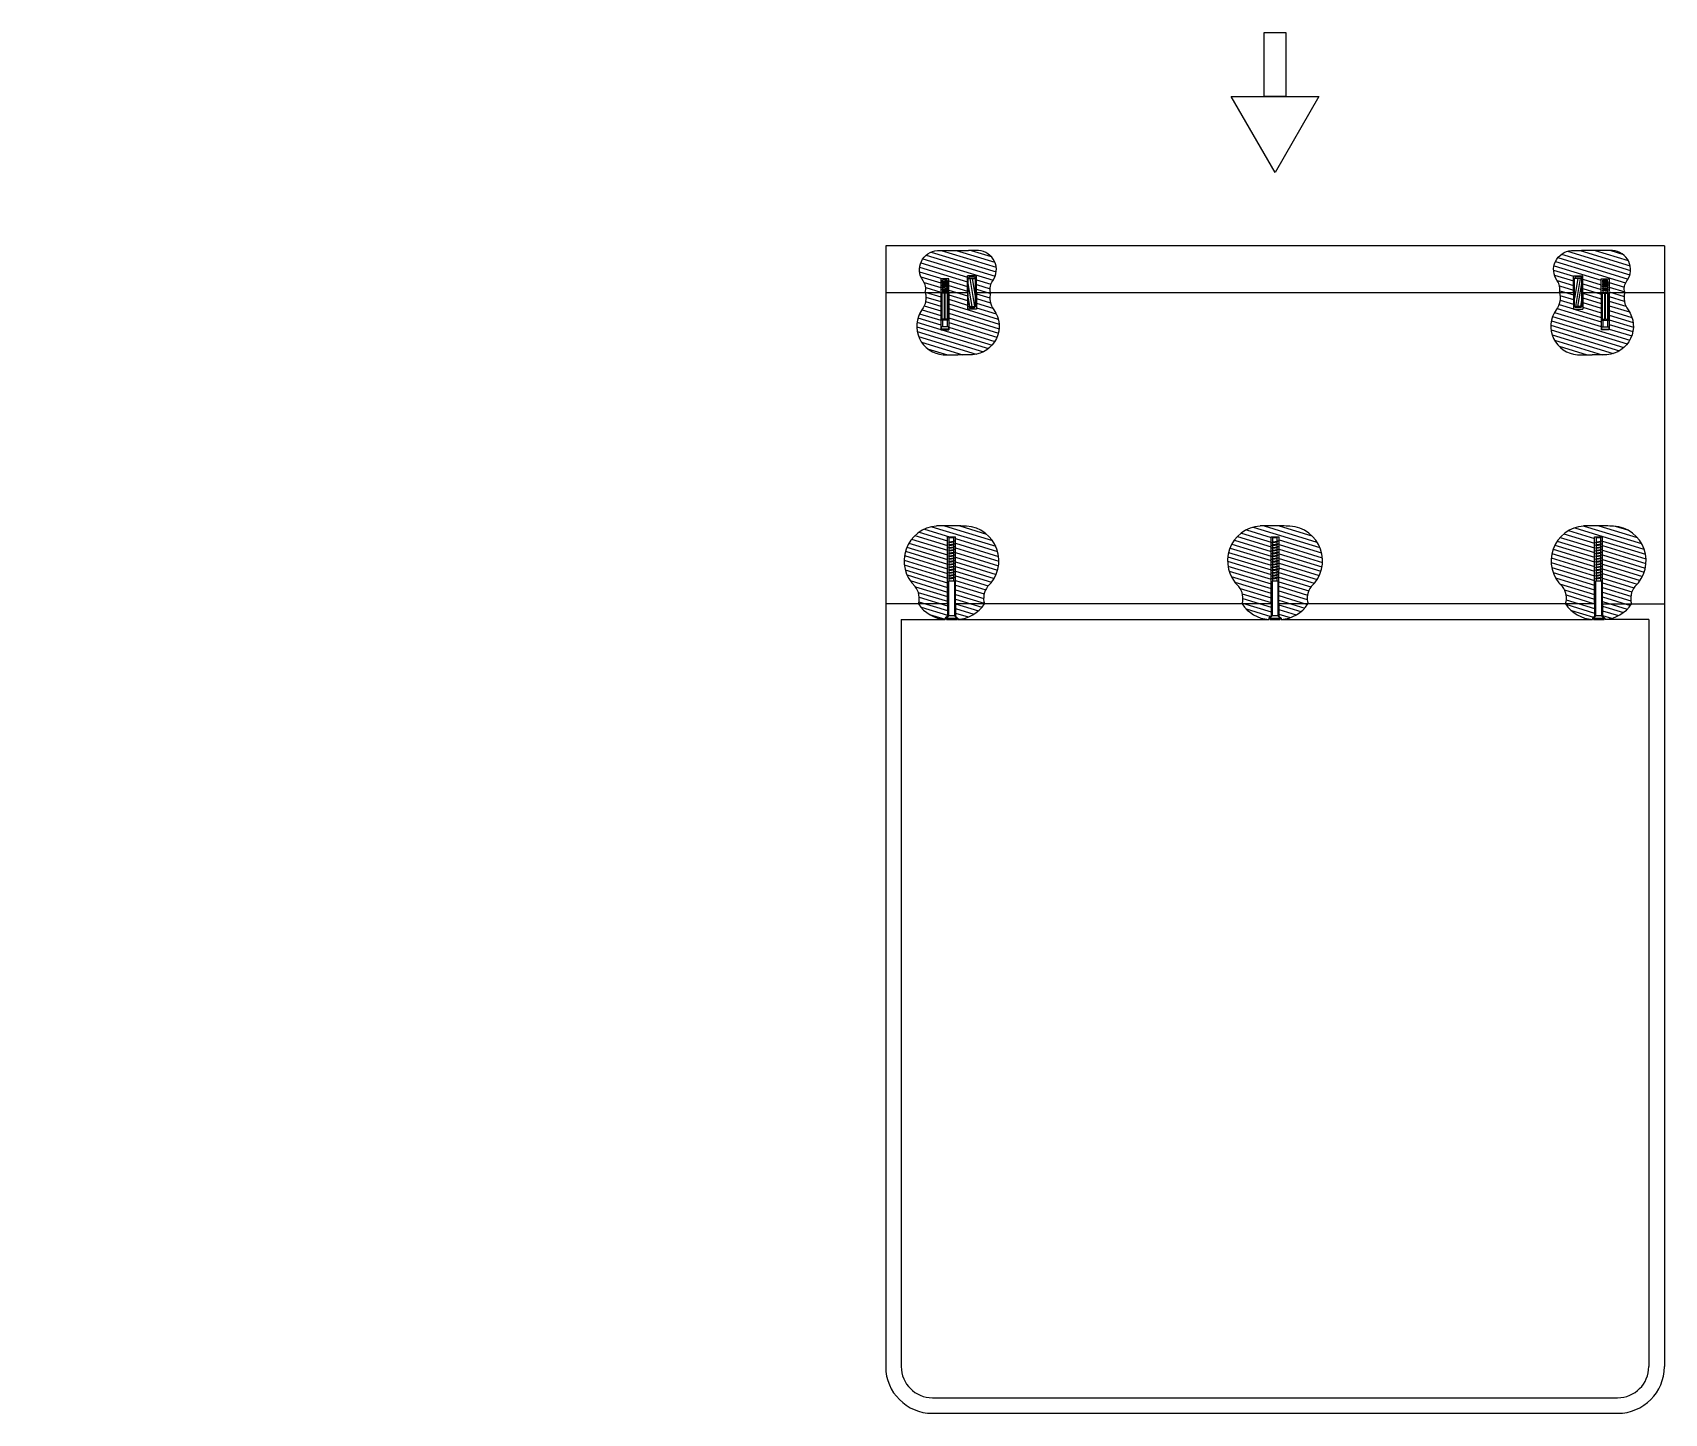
# Model space of a CAD drawing. Header units: centimetres. Extents: x 1543 to 3673, y 1148 to 2594.
# Drawn here: x 1682.8 to 1787.6, y 2268.8 to 2357.5 of the extents above; entities that cross this region are included whole.
import ezdxf

# ---------------------------------------------------------------- set-up
doc = ezdxf.new("R2010")
doc.units = ezdxf.units.CM
doc.linetypes.add('PDF_IMPORT', pattern=[1, 0.8, -0.2])
doc.layers.get('0').update_dxf_attribs({"color": 147})
doc.layers.add('ferramenta', color=250, linetype='Continuous')

# ---------------------------------------------------------------- blocks, each defined once
blk = doc.blocks.new('Vite 1 scrivania')
at = {"layer": 'ferramenta'}
for p, q in [((-0.095, 2.578), (-0.095, 2.615)), ((0.237, 2.615), (-0.095, 2.615)), ((0.237, 2.578), (-0.095, 2.578)), ((-0.025, 2.506), (-0.095, 2.578)), ((-0.025, 1.394), (-0.025, 2.506)), ((-0.025, 2.506), (0.166, 2.506)), ((0.166, 2.506), (0.237, 2.578)), ((0.166, 1.394), (0.166, 2.506)), ((0.237, 2.578), (0.237, 2.615)), ((-0.026, 1.271), (0.005, 1.29)), ((-0.026, 1.271), (0.014, 1.265)), ((-0.026, 1.181), (0.005, 1.2)), ((-0.026, 1.181), (0.014, 1.176)), ((-0.026, 1.092), (0.005, 1.111)), ((-0.026, 1.092), (0.014, 1.086)), ((-0.025, 1.394), (0.166, 1.394)), ((0, 1.394), (0, 1.287)), ((0, 1.394), (0, 1.287)), ((0, 1.267), (0, 1.197)), ((0, 1.267), (0, 1.197)), ((0, 1.178), (0, 1.108)), ((0, 1.088), (0, 1.018)), ((0.133, 1.313), (0.005, 1.29)), ((0.133, 1.223), (0.005, 1.2)), ((0.133, 1.134), (0.005, 1.111)), ((0.131, 1.286), (0.014, 1.265)), ((0.131, 1.197), (0.014, 1.176)), ((0.131, 1.107), (0.014, 1.086)), ((0.167, 1.305), (0.131, 1.286)), ((0.167, 1.215), (0.131, 1.197)), ((0.167, 1.126), (0.131, 1.107)), ((0.167, 1.305), (0.133, 1.313)), ((0.167, 1.215), (0.133, 1.223)), ((0.167, 1.126), (0.133, 1.134)), ((0.142, 1.394), (0.142, 1.311)), ((0.142, 1.394), (0.142, 1.311)), ((0.142, 1.292), (0.142, 1.221)), ((0.142, 1.292), (0.142, 1.221)), ((0.142, 1.223), (0.142, 1.221)), ((0.142, 1.202), (0.142, 1.132)), ((0.142, 1.113), (0.142, 1.042)), ((-0.026, 1.002), (0.005, 1.021)), ((-0.026, 1.002), (0.014, 0.997)), ((-0.026, 0.913), (0.005, 0.932)), ((-0.026, 0.913), (0.014, 0.908)), ((-0.026, 0.824), (0.005, 0.843)), ((-0.026, 0.824), (0.014, 0.819)), ((-0.026, 0.735), (0.005, 0.754)), ((-0.026, 0.735), (0.014, 0.729)), ((-0.026, 0.645), (0.005, 0.664)), ((-0.026, 0.645), (0.014, 0.64)), ((-0.026, 0.556), (0.005, 0.575)), ((-0.026, 0.556), (0.014, 0.55)), ((0, 0.999), (0, 0.929)), ((0, 0.91), (0, 0.84)), ((0, 0.821), (0, 0.751)), ((0, 0.731), (0, 0.661)), ((0, 0.642), (0, 0.572)), ((0, 0.552), (0, 0.483)), ((0.133, 1.044), (0.005, 1.021)), ((0.133, 0.955), (0.005, 0.932)), ((0.133, 0.866), (0.005, 0.843)), ((0.133, 0.777), (0.005, 0.754)), ((0.133, 0.687), (0.005, 0.664)), ((0.133, 0.598), (0.005, 0.575)), ((0.131, 1.018), (0.014, 0.997)), ((0.131, 0.929), (0.014, 0.908)), ((0.131, 0.84), (0.014, 0.819)), ((0.131, 0.75), (0.014, 0.729)), ((0.131, 0.661), (0.014, 0.64)), ((0.131, 0.571), (0.014, 0.55)), ((0.167, 1.036), (0.131, 1.018)), ((0.167, 0.947), (0.131, 0.929)), ((0.167, 0.858), (0.131, 0.84)), ((0.167, 0.769), (0.131, 0.75)), ((0.167, 0.679), (0.131, 0.661)), ((0.167, 0.59), (0.131, 0.571)), ((0.167, 1.036), (0.133, 1.044)), ((0.167, 0.947), (0.133, 0.955)), ((0.167, 0.858), (0.133, 0.866)), ((0.167, 0.769), (0.133, 0.777)), ((0.167, 0.679), (0.133, 0.687)), ((0.167, 0.59), (0.133, 0.598)), ((0.142, 1.023), (0.142, 0.953)), ((0.142, 0.934), (0.142, 0.864)), ((0.142, 0.845), (0.142, 0.775)), ((0.142, 0.756), (0.142, 0.685)), ((0.142, 0.666), (0.142, 0.596)), ((0.142, 0.577), (0.142, 0.507)), ((-0.026, 0.467), (0.005, 0.486)), ((-0.026, 0.467), (0.014, 0.461)), ((-0.026, 0.377), (0.005, 0.396)), ((-0.026, 0.377), (0.014, 0.372)), ((-0.026, 0.288), (0.005, 0.307)), ((-0.026, 0.288), (0.014, 0.282)), ((-0.026, 0.198), (0.005, 0.217)), ((-0.026, 0.198), (0.014, 0.193)), ((-0.026, 0.109), (0.005, 0.128)), ((-0.026, 0.109), (0.014, 0.103)), ((0, 0.463), (0, 0.393)), ((0, 0.374), (0, 0.304)), ((0, 0.374), (0, 0.304)), ((0, 0.284), (0, 0.214)), ((0, 0.195), (0, 0.125)), ((0, 0.105), (0, 0.035)), ((0, 0.105), (0, 0)), ((0, 0), (0.142, 0)), ((0.133, 0.509), (0.005, 0.486)), ((0.133, 0.419), (0.005, 0.396)), ((0.133, 0.33), (0.005, 0.307)), ((0.133, 0.24), (0.005, 0.217)), ((0.133, 0.15), (0.005, 0.128)), ((0.131, 0.482), (0.014, 0.461)), ((0.131, 0.393), (0.014, 0.372)), ((0.131, 0.303), (0.014, 0.282)), ((0.131, 0.214), (0.014, 0.193)), ((0.131, 0.124), (0.014, 0.103)), ((0.167, 0.501), (0.131, 0.482)), ((0.167, 0.411), (0.131, 0.393)), ((0.167, 0.322), (0.131, 0.303)), ((0.167, 0.232), (0.131, 0.214)), ((0.167, 0.143), (0.131, 0.124)), ((0.167, 0.501), (0.133, 0.509)), ((0.167, 0.411), (0.133, 0.419)), ((0.167, 0.322), (0.133, 0.33)), ((0.167, 0.232), (0.133, 0.24)), ((0.167, 0.143), (0.133, 0.15)), ((0.142, 0.488), (0.142, 0.417)), ((0.142, 0.488), (0.142, 0.417)), ((0.142, 0.398), (0.142, 0.328)), ((0.142, 0.398), (0.142, 0.328)), ((0.142, 0.309), (0.142, 0.238)), ((0.142, 0.309), (0.142, 0.238)), ((0.142, 0.219), (0.142, 0.148)), ((0.142, 0.219), (0.142, 0.148)), ((0.142, 0.129), (0.142, 0)), ((0.142, 0.129), (0.142, 0))]:
    blk.add_line(p, q, dxfattribs=at)
blk = doc.blocks.new('scrivania vite 3')
at = {"layer": 'ferramenta'}
for p, q in [((-0.117, 1.523), (-0.117, 1.603)), ((-0.117, 1.603), (0.117, 1.603)), ((0.117, 1.523), (0.117, 1.603)), ((-0.117, 1.523), (0.117, 1.523)), ((-0.111, 0.446), (-0.111, 1.306)), ((-0.111, 1.306), (0.111, 1.306)), ((-0.111, 1.282), (-0.012, 1.282)), ((-0.086, 1.282), (-0.086, 0.446)), ((-0.071, 1.306), (-0.071, 1.523)), ((-0.012, 1.282), (-0.012, 0.446)), ((0.012, 1.282), (0.111, 1.282)), ((0.012, 1.282), (0.012, 0.446)), ((0.071, 1.306), (0.071, 1.523)), ((0.086, 1.282), (0.086, 0.446)), ((0.111, 0.446), (0.111, 1.306)), ((-0.111, 0.422), (-0.111, 0.446)), ((-0.111, 0.446), (0.111, 0.446)), ((-0.111, 0.422), (0.111, 0.422)), ((-0.096, 0.348), (-0.066, 0.367)), ((-0.096, 0.348), (-0.057, 0.342)), ((-0.096, 0.285), (-0.066, 0.303)), ((-0.096, 0.285), (-0.057, 0.279)), ((-0.096, 0.221), (-0.066, 0.24)), ((-0.096, 0.221), (-0.057, 0.215)), ((-0.096, 0.165), (-0.066, 0.183)), ((-0.096, 0.165), (-0.057, 0.159)), ((-0.096, 0.109), (-0.066, 0.128)), ((-0.096, 0.109), (-0.057, 0.103)), ((-0.096, 0.055), (-0.066, 0.074)), ((-0.096, 0.055), (-0.057, 0.05)), ((-0.071, 0.364), (-0.071, 0.422)), ((-0.071, 0.301), (-0.071, 0.344)), ((-0.071, 0.237), (-0.071, 0.281)), ((-0.071, 0.181), (-0.071, 0.217)), ((-0.071, 0.125), (-0.071, 0.161)), ((-0.071, 0.071), (-0.071, 0.105)), ((-0.071, 0.052), (-0.071, 0.025)), ((-0.071, 0.025), (0.071, 0.025)), ((0.062, 0.39), (-0.066, 0.367)), ((0.062, 0.326), (-0.066, 0.303)), ((0.062, 0.263), (-0.066, 0.24)), ((0.062, 0.206), (-0.066, 0.183)), ((0.062, 0.151), (-0.066, 0.128)), ((0.062, 0.097), (-0.066, 0.074)), ((0.06, 0.363), (-0.057, 0.342)), ((0.06, 0.3), (-0.057, 0.279)), ((0.06, 0.236), (-0.057, 0.215)), ((0.06, 0.18), (-0.057, 0.159)), ((0.06, 0.124), (-0.057, 0.103)), ((0.06, 0.071), (-0.057, 0.05)), ((0.096, 0.382), (0.06, 0.363)), ((0.096, 0.319), (0.06, 0.3)), ((0.096, 0.255), (0.06, 0.236)), ((0.096, 0.199), (0.06, 0.18)), ((0.096, 0.143), (0.06, 0.124)), ((0.096, 0.089), (0.06, 0.071)), ((0.096, 0.382), (0.062, 0.39)), ((0.096, 0.319), (0.062, 0.326)), ((0.096, 0.255), (0.062, 0.263)), ((0.096, 0.199), (0.062, 0.206)), ((0.096, 0.143), (0.062, 0.151)), ((0.096, 0.089), (0.062, 0.097)), ((0.071, 0.388), (0.071, 0.422)), ((0.071, 0.324), (0.071, 0.369)), ((0.071, 0.261), (0.071, 0.305)), ((0.071, 0.204), (0.071, 0.242)), ((0.071, 0.149), (0.071, 0.185)), ((0.071, 0.095), (0.071, 0.13)), ((0.071, 0.076), (0.071, 0.025)), ((0.111, 0.422), (0.111, 0.446))]:
    blk.add_line(p, q, dxfattribs=at)
blk.add_arc((0, 0.063), 0.0634, 217.3887, 322.6113, dxfattribs=at)

msp = doc.modelspace()

# ---------------------------------------------------------------- hatches: boundary and pattern name
at = {"transparency": 33554687}
h = msp.add_hatch(dxfattribs=at)
h.set_pattern_fill('ANSI31', color=256, scale=0.09, angle=118)
h.set_pattern_definition([(163, (-539.0307, 897.5928), (-0.083545215, -0.273264084), [])])
h.paths.add_polyline_path([(1549.5, 2339.71, -0.234081), (1549.29, 2340.83), (1548.38, 2340.83), (1548.38, 2339.76), (1547.8, 2339.76), (1547.8, 2340.83), (1546.6, 2340.83), (1546.6, 2338.43), (1546.09, 2338.43), (1546.09, 2340.83), (1545.09, 2340.83, -0.234081), (1544.88, 2339.71, 0.58781), (1546.25, 2336.83, 0.007755), (1547.19, 2336.82, 0.007749), (1548.13, 2336.83, 0.58781)])
h.paths.add_polyline_path([(1548.51, 2343.52, 0.007755), (1547.87, 2343.53), (1546.51, 2343.53, 0.007755), (1545.87, 2343.52, 0.58781), (1544.95, 2341.58, -0.234081), (1545.09, 2340.83), (1546.09, 2340.83), (1546.09, 2341.7), (1546.6, 2341.7), (1546.6, 2340.83), (1547.8, 2340.83), (1547.8, 2341.9), (1548.38, 2341.9), (1548.38, 2340.83), (1549.29, 2340.83, -0.234081), (1549.43, 2341.58, 0.58781)])
h.paths.add_polyline_path([(1589.23, 2343.52, 0.007755), (1588.59, 2343.53), (1587.23, 2343.53, 0.007755), (1586.59, 2343.52, 0.58781), (1585.67, 2341.58, -0.234081), (1585.81, 2340.83), (1586.72, 2340.83), (1586.72, 2341.9), (1587.31, 2341.9), (1587.31, 2340.83), (1588.5, 2340.83), (1588.5, 2341.7), (1589.01, 2341.7), (1589.01, 2340.83), (1590.01, 2340.83, -0.234081), (1590.15, 2341.58, 0.58781)])
h.paths.add_polyline_path([(1588.5, 2340.83), (1587.31, 2340.83), (1587.31, 2339.76), (1586.72, 2339.76), (1586.72, 2340.83), (1585.81, 2340.83, -0.234081), (1585.6, 2339.71, 0.58781), (1586.97, 2336.83, 0.007749), (1587.91, 2336.82, 0.007755), (1588.86, 2336.83, 0.58781), (1590.22, 2339.71, -0.234081), (1590.01, 2340.83), (1589.01, 2340.83), (1589.01, 2338.43), (1588.5, 2338.43)])
h.paths.add_polyline_path([(1744.5, 2339.71, -0.234081), (1744.29, 2340.83), (1743.38, 2340.83), (1743.38, 2339.76), (1742.8, 2339.76), (1742.8, 2340.83), (1741.6, 2340.83), (1741.6, 2338.43), (1741.09, 2338.43), (1741.09, 2340.83), (1740.09, 2340.83, -0.234081), (1739.88, 2339.71, 0.58781), (1741.25, 2336.83, 0.007755), (1742.19, 2336.82, 0.007749), (1743.13, 2336.83, 0.58781)])
h.paths.add_polyline_path([(1743.51, 2343.52, 0.007755), (1742.87, 2343.53), (1741.51, 2343.53, 0.007755), (1740.87, 2343.52, 0.58781), (1739.95, 2341.58, -0.234081), (1740.09, 2340.83), (1741.09, 2340.83), (1741.09, 2341.7), (1741.6, 2341.7), (1741.6, 2340.83), (1742.8, 2340.83), (1742.8, 2341.9), (1743.38, 2341.9), (1743.38, 2340.83), (1744.29, 2340.83, -0.234081), (1744.43, 2341.58, 0.58781)])
h.paths.add_polyline_path([(1784.23, 2343.52, 0.007755), (1783.59, 2343.53), (1782.23, 2343.53, 0.007755), (1781.59, 2343.52, 0.58781), (1780.67, 2341.58, -0.234081), (1780.81, 2340.83), (1781.72, 2340.83), (1781.72, 2341.9), (1782.31, 2341.9), (1782.31, 2340.83), (1783.5, 2340.83), (1783.5, 2341.7), (1784.01, 2341.7), (1784.01, 2340.83), (1785.01, 2340.83, -0.234081), (1785.15, 2341.58, 0.58781)])
h.paths.add_polyline_path([(1785.22, 2339.71, -0.234081), (1785.01, 2340.83), (1784.01, 2340.83), (1784.01, 2338.43), (1783.5, 2338.43), (1783.5, 2340.83), (1782.31, 2340.83), (1782.31, 2339.76), (1781.72, 2339.76), (1781.72, 2340.83), (1780.81, 2340.83, -0.234081), (1780.6, 2339.71, 0.58781), (1781.97, 2336.83, 0.007749), (1782.91, 2336.82, 0.007755), (1783.86, 2336.83, 0.58781)])
h.paths.add_polyline_path([(1743.89, 2320.83), (1742.03, 2320.83), (1742.03, 2320.04), (1742.17, 2319.9), (1742.17, 2319.83, 0.237985)])
h.paths.add_polyline_path([(1742.73, 2325.82, 0.007119), (1741.76, 2325.83, 0.007741), (1740.82, 2325.82, 0.659187), (1739.45, 2321.94, -0.234081), (1739.66, 2320.83), (1741.52, 2320.83), (1741.52, 2325.13), (1742.03, 2325.13), (1742.03, 2320.83), (1743.89, 2320.83, -0.234081), (1744.1, 2321.94, 0.659074)])
h.paths.add_polyline_path([(1741.52, 2320.83), (1739.66, 2320.83, 0.237985), (1741.38, 2319.83), (1741.38, 2319.9), (1741.52, 2320.04)])
h.paths.add_polyline_path([(1763.51, 2325.82, 0.007119), (1762.54, 2325.83, 0.007741), (1761.59, 2325.82, 0.659187), (1760.23, 2321.94, -0.234081), (1760.44, 2320.83), (1762.3, 2320.83), (1762.3, 2325.13), (1762.81, 2325.13), (1762.8, 2320.83), (1764.67, 2320.83, -0.234081), (1764.87, 2321.94, 0.659074)])
h.paths.add_polyline_path([(1764.67, 2320.83), (1762.8, 2320.83), (1762.8, 2320.04), (1762.95, 2319.9), (1762.95, 2319.83, 0.237985)])
h.paths.add_polyline_path([(1762.3, 2320.83), (1760.44, 2320.83, 0.237985), (1762.16, 2319.83), (1762.16, 2319.9), (1762.3, 2320.04)])
h.paths.add_polyline_path([(1783.07, 2325.13), (1783.58, 2325.13), (1783.58, 2320.83), (1785.44, 2320.83, -0.234081), (1785.65, 2321.94, 0.659074), (1784.29, 2325.82, 0.007119), (1783.31, 2325.83, 0.007741), (1782.37, 2325.82, 0.659187), (1781, 2321.94, -0.234081), (1781.21, 2320.83), (1783.07, 2320.83)])
h.paths.add_polyline_path([(1785.44, 2320.83), (1783.58, 2320.83), (1783.58, 2320.04), (1783.72, 2319.9), (1783.72, 2319.83, 0.237985)])
h.paths.add_polyline_path([(1783.07, 2320.83), (1781.21, 2320.83, 0.237985), (1782.93, 2319.83), (1782.93, 2319.9), (1783.07, 2320.04)])

# ---------------------------------------------------------------- linework, layer by layer
for p, q in [((1787.55, 2343.83), (1737.55, 2343.83)), ((1737.55, 2343.83), (1737.55, 2320.83)), ((1787.55, 2343.83), (1787.55, 2320.83)), ((1737.55, 2340.83), (1741.09, 2340.83)), ((1741.6, 2340.83), (1742.8, 2340.83)), ((1743.38, 2340.83), (1781.72, 2340.83)), ((1782.31, 2340.83), (1783.5, 2340.83)), ((1784.01, 2340.83), (1787.55, 2340.83)), ((1737.55, 2320.83), (1737.55, 2271.83)), ((1787.55, 2320.83), (1787.55, 2271.83)), ((1738.55, 2319.83), (1738.55, 2271.83)), ((1786.55, 2319.83), (1786.55, 2271.83)), ((1740.55, 2269.83), (1784.55, 2269.83)), ((1740.55, 2268.83), (1784.55, 2268.83))]:
    msp.add_line(p, q)
for p, q in [((1741.51, 2343.53), (1742.87, 2343.53)), ((1783.59, 2343.53), (1782.23, 2343.53)), ((1742.8, 2340.83), (1742.8, 2341.9)), ((1743.38, 2341.9), (1742.8, 2341.9)), ((1743.38, 2340.83), (1743.38, 2341.9)), ((1781.72, 2340.83), (1781.72, 2341.9)), ((1781.72, 2341.9), (1782.31, 2341.9)), ((1782.31, 2340.83), (1782.31, 2341.9)), ((1741.09, 2340.83), (1741.09, 2338.43)), ((1741.6, 2340.83), (1741.6, 2341.7)), ((1741.6, 2340.83), (1741.6, 2338.43)), ((1742.8, 2340.83), (1742.8, 2339.76)), ((1743.38, 2340.83), (1743.38, 2339.76)), ((1781.72, 2340.83), (1781.72, 2339.76)), ((1782.31, 2340.83), (1782.31, 2339.76)), ((1783.5, 2340.83), (1783.5, 2341.7)), ((1783.5, 2340.83), (1783.5, 2338.43)), ((1784.01, 2340.83), (1784.01, 2338.43)), ((1743.38, 2339.76), (1742.8, 2339.76)), ((1781.72, 2339.76), (1782.31, 2339.76)), ((1741.52, 2320.83), (1741.52, 2325.13)), ((1741.52, 2325.13), (1741.52, 2325.13)), ((1741.52, 2325.13), (1741.52, 2325.13)), ((1741.52, 2325.13), (1742.03, 2325.13)), ((1742.03, 2320.83), (1742.03, 2325.13)), ((1742.03, 2325.13), (1742.03, 2325.13)), ((1762.3, 2320.83), (1762.3, 2325.13)), ((1762.3, 2325.13), (1762.3, 2325.13)), ((1762.3, 2325.13), (1762.3, 2325.13)), ((1762.3, 2325.13), (1762.81, 2325.13)), ((1762.8, 2320.83), (1762.81, 2325.13)), ((1762.81, 2325.13), (1762.81, 2325.13)), ((1783.07, 2320.83), (1783.07, 2325.13)), ((1783.07, 2325.13), (1783.07, 2325.13)), ((1783.07, 2325.13), (1783.07, 2325.13)), ((1783.07, 2325.13), (1783.58, 2325.13)), ((1783.58, 2320.83), (1783.58, 2325.13)), ((1783.58, 2325.13), (1783.58, 2325.13)), ((1762.68, 2322.48), (1762.68, 2322.48)), ((1762.68, 2322.48), (1762.68, 2322.48)), ((1741.52, 2320.83), (1737.55, 2320.83)), ((1741.52, 2320.83), (1741.52, 2320.04)), ((1762.3, 2320.83), (1742.03, 2320.83)), ((1742.03, 2320.83), (1742.03, 2320.04)), ((1762.3, 2320.83), (1762.3, 2320.04)), ((1783.07, 2320.83), (1762.8, 2320.83)), ((1762.8, 2320.83), (1762.8, 2320.04)), ((1783.07, 2320.83), (1783.07, 2320.04)), ((1783.58, 2320.83), (1787.55, 2320.83)), ((1783.58, 2320.83), (1783.58, 2320.04)), ((1738.55, 2319.83), (1741.38, 2319.83)), ((1741.52, 2320.04), (1741.38, 2319.9)), ((1741.38, 2319.9), (1741.38, 2319.83)), ((1742.03, 2320.04), (1742.17, 2319.9)), ((1742.17, 2319.9), (1742.17, 2319.83)), ((1742.17, 2319.83), (1762.16, 2319.83)), ((1762.3, 2320.04), (1762.16, 2319.9)), ((1762.16, 2319.9), (1762.16, 2319.83)), ((1762.8, 2320.04), (1762.95, 2319.9)), ((1762.95, 2319.9), (1762.95, 2319.83)), ((1762.95, 2319.83), (1782.93, 2319.83)), ((1783.07, 2320.04), (1782.93, 2319.9)), ((1782.93, 2319.9), (1782.93, 2319.83)), ((1783.58, 2320.04), (1783.72, 2319.9)), ((1783.72, 2319.9), (1783.72, 2319.83)), ((1786.55, 2319.83), (1783.72, 2319.83))]:
    msp.add_line(p, q, dxfattribs=at)
at = {"linetype": 'PDF_IMPORT', "transparency": 33554687}
for p, q in [((1741.6, 2341.7), (1741.09, 2341.7)), ((1741.09, 2341.7), (1741.09, 2340.83)), ((1783.5, 2341.7), (1784.01, 2341.7)), ((1784.01, 2341.7), (1784.01, 2340.83)), ((1741.09, 2338.43), (1741.6, 2338.43)), ((1784.01, 2338.43), (1783.5, 2338.43))]:
    msp.add_line(p, q, dxfattribs=at)
for points in [[(1763.24, 2353.41), (1761.86, 2353.41), (1761.86, 2357.52), (1763.24, 2357.52)], [(1762.55, 2348.54), (1759.74, 2353.41), (1765.36, 2353.41)]]:
    msp.add_lwpolyline(points, close=True)
at = {"transparency": 33554687}
for points in [[(1740.09, 2340.83, 0.234081), (1739.95, 2341.58, -0.58781), (1740.87, 2343.52, -0.007755), (1741.51, 2343.53, -0.054823)], [(1744.29, 2340.83, -0.234081), (1744.43, 2341.58, 0.58781), (1743.51, 2343.52, 0.007755), (1742.87, 2343.53, 0.054823)], [(1780.81, 2340.83, 0.234081), (1780.67, 2341.58, -0.58781), (1781.59, 2343.52, -0.007755), (1782.23, 2343.53, -0.054823)], [(1785.01, 2340.83, -0.234081), (1785.15, 2341.58, 0.58781), (1784.23, 2343.52, 0.007755), (1783.59, 2343.53, 0.054823)], [(1740.09, 2340.83, -0.234081), (1739.88, 2339.71, 0.58781), (1741.25, 2336.83, 0.007755), (1742.19, 2336.82, 0.054823)], [(1744.29, 2340.83, 0.234081), (1744.5, 2339.71, -0.58781), (1743.13, 2336.83, -0.007749), (1742.19, 2336.82, -0.054823)], [(1780.81, 2340.83, -0.234081), (1780.6, 2339.71, 0.58781), (1781.97, 2336.83, 0.007749), (1782.91, 2336.82, 0.054823)], [(1785.01, 2340.83, 0.234081), (1785.22, 2339.71, -0.58781), (1783.86, 2336.83, -0.007755), (1782.91, 2336.82, -0.054823)]]:
    msp.add_lwpolyline(points, format="xyb", dxfattribs=at)
for centre, radius, start, end in [((1740.97, 2323.59), 2.24, 93.8649, 227.4162), ((1741.67, 2295.38), 30.46, 89.8278, 91.6051), ((1741.83, 2291.59), 34.24, 88.4901, 90.1215), ((1742.58, 2323.59), 2.24, 312.5838, 86.1351), ((1761.74, 2323.59), 2.24, 93.8649, 227.4162), ((1762.44, 2295.38), 30.46, 89.8278, 91.6051), ((1762.61, 2291.59), 34.24, 88.4901, 90.1215), ((1763.36, 2323.59), 2.24, 312.5838, 86.1351), ((1782.52, 2323.59), 2.24, 93.8649, 227.4162), ((1783.22, 2295.38), 30.46, 89.8278, 91.6051), ((1783.38, 2291.59), 34.24, 88.4901, 90.1215), ((1784.14, 2323.59), 2.24, 312.5838, 86.1351), ((1738.43, 2321.17), 1.28, 344.231, 36.9296), ((1745.12, 2321.17), 1.28, 143.0704, 195.769), ((1759.21, 2321.17), 1.28, 344.231, 36.9296), ((1765.9, 2321.17), 1.28, 143.0704, 195.769), ((1779.98, 2321.17), 1.28, 344.231, 36.9296), ((1786.67, 2321.17), 1.28, 143.0704, 195.769), ((1741.51, 2322.03), 2.21, 213.0483, 266.5944), ((1742.04, 2322.03), 2.21, 273.4056, 326.9517), ((1762.29, 2322.03), 2.21, 213.0483, 266.5944), ((1762.81, 2322.03), 2.21, 273.4056, 326.9517), ((1783.06, 2322.03), 2.21, 213.0483, 266.5944), ((1783.59, 2322.03), 2.21, 273.4056, 326.9517)]:
    msp.add_arc(centre, radius, start, end, dxfattribs=at)
for centre, radius, start, end in [((1740.55, 2271.83), 3, 180, 270), ((1740.55, 2271.83), 2, 180, 270), ((1784.55, 2271.83), 3, 270, 0), ((1784.55, 2271.83), 2, 270, 0)]:
    msp.add_arc(centre, radius, start, end)
at = {"layer": 'ferramenta', "transparency": 33554687}
for p, q in [((1742.92, 2341.84), (1742.85, 2341.73)), ((1742.92, 2341.84), (1743.26, 2341.84)), ((1743.26, 2341.84), (1743.32, 2341.73)), ((1781.84, 2341.84), (1781.78, 2341.73)), ((1782.18, 2341.84), (1781.84, 2341.84)), ((1782.18, 2341.84), (1782.25, 2341.73)), ((1742.85, 2339.92), (1742.85, 2341.73)), ((1742.85, 2341.73), (1743.32, 2341.73)), ((1743.1, 2339.92), (1742.85, 2341.41)), ((1742.96, 2341.73), (1743.26, 2339.92)), ((1743.11, 2341.73), (1743.32, 2340.46)), ((1743.32, 2339.92), (1743.32, 2341.73)), ((1781.99, 2341.73), (1781.78, 2340.46)), ((1781.78, 2339.92), (1781.78, 2341.73)), ((1782.25, 2341.73), (1781.78, 2341.73)), ((1782.15, 2341.73), (1781.84, 2339.92)), ((1782, 2339.92), (1782.25, 2341.41)), ((1782.25, 2339.92), (1782.25, 2341.73)), ((1742.85, 2340.46), (1742.94, 2339.92)), ((1742.85, 2339.92), (1743.32, 2339.92)), ((1742.93, 2339.87), (1742.85, 2339.92)), ((1742.93, 2339.87), (1743.25, 2339.87)), ((1743.25, 2339.87), (1743.32, 2339.92)), ((1782.25, 2339.92), (1781.78, 2339.92)), ((1781.85, 2339.87), (1781.78, 2339.92)), ((1782.18, 2339.87), (1781.85, 2339.87)), ((1782.25, 2340.46), (1782.16, 2339.92)), ((1782.18, 2339.87), (1782.25, 2339.92))]:
    msp.add_line(p, q, dxfattribs=at)

# ---------------------------------------------------------------- block references
at = {"layer": 'ferramenta', "transparency": 33554687, "yscale": 2, "zscale": 2, "rotation": 180}
for name, p, xscale in [('scrivania vite 3', (1741.35, 2341.67), 2), ('scrivania vite 3', (1783.75, 2341.67), -2), ('Vite 1 scrivania', (1741.92, 2325.06), 2), ('Vite 1 scrivania', (1762.69, 2325.06), 2), ('Vite 1 scrivania', (1783.47, 2325.06), 2)]:
    msp.add_blockref(name, p, dxfattribs=dict(at, xscale=xscale))

doc.saveas('drawing.dxf')
